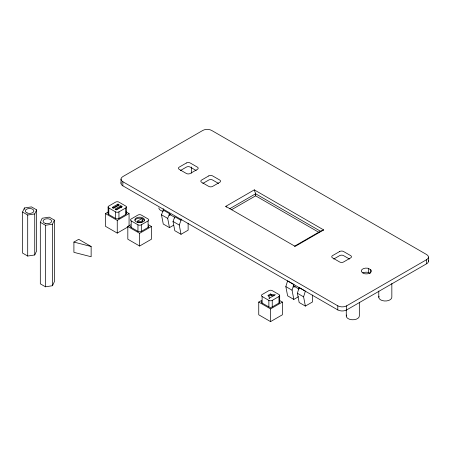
<?xml version="1.0" encoding="UTF-8"?>
<svg xmlns="http://www.w3.org/2000/svg" width="451" height="451" viewBox="0 0 451 451"><rect width="100%" height="100%" fill="white"/><g stroke="black" fill="none" stroke-linecap="round" stroke-linejoin="round"><path stroke-width="0.68" d="M299.154 288.809L299.154 287.512L305.372 291.104L303.596 296.848L305.372 306.077L312.475 301.978L312.475 295.005M298.562 296.679L293.827 299.413L287.608 295.822L285.833 286.594L287.608 280.849L293.827 284.44L293.827 287.028A1.257 0.727 60 0 1 294.712 286.594L298.269 288.646A1.257 0.727 60 0 1 298.787 289.142M293.827 299.413L292.051 290.179L293.827 284.44M305.372 306.077L299.154 302.491L297.378 293.257L299.154 287.512M173.624 225.229L169.48 227.62L163.262 224.029L161.486 214.8L163.262 210.081L163.262 208.689M169.48 227.62L167.699 218.391L169.48 213.673L163.262 210.081M181.026 234.289L174.808 230.698L173.032 221.469L174.808 216.751L181.026 220.342L179.25 225.055L181.026 234.289L188.129 230.185L188.129 223.211M22.55 212.043L24.433 207.979L31.474 206.891L36.627 209.867L36.627 250.891L34.738 254.956L27.703 256.044L22.55 253.067L22.55 212.043L27.703 215.02L34.738 213.926L36.627 209.867M40.314 222.298L42.197 218.239L49.238 217.145L54.391 220.122L54.391 281.661L52.502 285.72L45.466 286.808L40.314 283.837L40.314 222.298L45.466 225.274L52.502 224.186L54.391 220.122M117.97 204.106L112.231 207.421L113.663 208.249L119.402 204.934L117.97 204.106L117.97 205.132L112.806 208.114M127.881 226.971L117.254 233.105L105.438 226.289L105.438 213.571L108.392 211.863M180.434 170.529L186.353 167.112A2.762 1.595 0 0 1 190.26 167.112L196.185 170.529M120.84 205.763L115.101 209.078L116.533 209.907L122.272 206.592L120.84 205.763L120.84 206.789L115.676 209.771M108.815 207.979L115.563 211.88A2.385 1.376 0 0 0 118.94 211.88L125.688 207.979A2.385 1.376 0 0 0 125.688 206.034L118.94 202.133A2.385 1.376 0 0 0 115.563 202.133L108.815 206.034A2.385 1.376 0 0 0 108.815 207.979L108.815 214.546L115.563 218.442A2.385 1.376 0 0 0 118.94 218.442L125.688 214.546A2.385 1.376 0 0 0 126.038 212.849M73.908 242.08L78.705 239.312L91.141 246.494L91.141 256.749L73.908 252.34L73.908 242.08L91.141 246.494M105.438 213.571L117.254 220.392L129.065 213.571L129.065 226.289M148.492 224.79L151.446 226.492L151.446 239.21L139.635 246.032L127.819 239.21L127.819 226.492L130.773 224.79M137.611 221.097L141.659 218.758A2.864 1.652 0 0 1 141.659 221.097A2.864 1.652 0 0 1 137.611 221.097L137.611 222.123A2.864 1.652 0 0 0 141.067 222.388A2.864 1.652 0 0 0 142.403 220.528M202.815 183.45L208.734 180.034A2.762 1.595 0 0 1 212.646 180.034L218.566 183.45M131.196 220.905L137.95 224.801A2.385 1.376 0 0 0 141.321 224.801L148.075 220.905A2.385 1.376 0 0 0 148.075 218.955L141.321 215.059A2.385 1.376 0 0 0 137.95 215.059L131.196 218.955A2.385 1.376 0 0 0 131.196 220.905L131.196 227.467L137.95 231.363A2.385 1.376 0 0 0 141.321 231.363L148.075 227.467A2.385 1.376 0 0 0 148.588 225.968M169.48 213.673L169.48 215.234L170.608 214.586M127.819 226.492L139.635 233.314L151.446 226.492M225.788 206.338L254.296 189.877L323.671 229.931L295.163 246.393L225.788 206.338L226.701 207.144M229.593 208.813L255.632 193.778L320.469 231.211L323.671 229.931M231.408 209.811L255.632 195.83L319.257 232.564M294.43 246.246L320.469 231.211M269.174 298.297L275.369 294.717L271.756 294.717L270.465 293.973L267.883 295.461L269.174 296.206L269.174 298.624M268.401 296.189L270.465 294.999L271.756 295.743L274.169 295.743M279.417 300.372L282.365 302.08L282.365 314.798L270.555 321.614L258.744 314.798L258.744 302.08L261.693 300.372M333.734 259.037L339.654 255.621A2.762 1.595 0 0 1 343.566 255.621L349.486 259.037M295.044 286.323L293.827 287.028L295.01 286.357M262.116 296.487L268.869 300.389A2.385 1.376 0 0 0 272.241 300.389L278.994 296.487A2.385 1.376 0 0 0 278.994 294.542L272.241 290.641A2.385 1.376 0 0 0 268.869 290.641L262.116 294.542A2.385 1.376 0 0 0 262.116 296.487L262.116 303.055L268.869 306.951A2.385 1.376 0 0 0 272.241 306.951L278.994 303.055A2.385 1.376 0 0 0 279.434 301.454M258.744 302.08L270.555 308.901L282.365 302.08M122.847 181.725L337.793 305.823A6.28 3.625 0 0 0 346.672 305.823L426.612 259.669A6.28 3.625 0 0 0 426.612 254.544L211.666 130.446A6.28 3.625 0 0 0 202.787 130.446L122.847 176.595A6.28 3.625 0 0 0 122.847 181.725L122.847 185.829L337.793 309.922A6.28 3.625 0 0 0 346.672 309.922L426.612 263.773A6.28 3.625 0 0 0 428.275 260.362M368.608 268.441L367.604 268.198A5.023 2.903 0 0 0 361.448 271.756L363.996 273.565L365 273.808A5.023 2.903 0 0 0 371.156 270.25L368.608 268.441L368.608 272.545L370.203 273.469M368.608 272.545L367.604 272.303A5.023 2.903 0 0 0 362.751 273.052M161.486 214.8L167.699 218.391M173.032 221.469L179.25 225.055M285.833 286.594L292.051 290.179M297.378 293.257L303.596 296.848M117.97 205.132L118.923 205.684M120.84 206.789L121.793 207.342M126.111 211.863L129.065 213.571M254.296 189.877L255.632 193.778L255.632 195.83M428.45 257.104L428.45 261.208M426.612 259.669L426.612 263.773M391.84 283.454L391.84 297.237A6.534 3.771 0 0 1 384.455 300.975A6.534 3.771 0 0 1 378.998 296.262M378.778 291.036L378.778 297.237M370.739 269.67L370.739 272.41M359.334 302.221L359.334 316.004A6.534 3.771 0 0 1 351.949 319.748A6.534 3.771 0 0 1 346.492 315.029M346.672 305.823L346.672 309.922M346.272 309.803L346.272 316.004M337.793 305.823L337.793 309.922M279.693 295.512L279.693 302.08M278.994 296.487L278.994 303.055M272.241 300.389L272.241 306.951M271.756 294.717L271.756 295.743M270.555 308.901L270.555 321.614M270.465 293.973L270.465 294.999M268.869 300.389L268.869 306.951M191.371 166.983L191.371 173.184M181.026 218.944L181.026 220.342M148.075 220.905L148.075 227.467M141.321 224.801L141.321 231.363M139.635 233.314L139.635 246.032M137.95 224.801L137.95 231.363M126.387 207.003L126.387 213.571M125.688 207.979L125.688 214.546M121.009 179.16L121.009 183.264M118.94 211.88L118.94 218.442M117.254 220.392L117.254 233.105M115.563 211.88L115.563 218.442M108.116 207.003L108.116 213.571M52.502 224.186L52.502 285.72M45.466 225.274L45.466 286.808M34.738 213.926L34.738 254.956M27.703 215.02L27.703 256.044M24.433 207.979L24.433 209.371M122.847 185.829A6.28 3.625 0 0 1 121.088 182.694M163.161 211.35A6.534 3.771 0 0 1 158.859 207.804M174.762 218.047A1.257 0.727 60 0 0 173.917 216.852L170.365 214.8A1.257 0.727 60 0 0 169.48 215.234M108.815 214.546A2.385 1.376 0 0 1 108.465 212.849M131.196 227.467A2.385 1.376 0 0 1 130.564 226.171M134.99 220.235A4.809 2.774 0 0 1 140.261 218.205A4.809 2.774 0 0 1 144.444 220.956M262.116 303.055A2.385 1.376 0 0 1 261.772 301.358M186.353 163.008L179.25 167.112A2.762 1.595 0 0 0 179.25 169.367L186.353 173.472A2.762 1.595 0 0 0 190.26 173.472L197.369 169.367A2.762 1.595 0 0 0 197.369 167.112L190.26 163.008A2.762 1.595 0 0 0 186.353 163.008M208.734 175.929L201.631 180.034A2.762 1.595 0 0 0 201.631 182.289L208.734 186.393A2.762 1.595 0 0 0 212.646 186.393L219.75 182.289A2.762 1.595 0 0 0 219.75 180.034L212.646 175.929A2.762 1.595 0 0 0 208.734 175.929M339.654 251.517L332.55 255.621A2.762 1.595 0 0 0 332.55 257.876L339.654 261.98A2.762 1.595 0 0 0 343.566 261.98L350.669 257.876A2.762 1.595 0 0 0 350.669 255.621L343.566 251.517A2.762 1.595 0 0 0 339.654 251.517M45.218 223.346A4.273 2.464 0 0 0 51.623 221.21A4.273 2.464 0 0 0 45.218 219.073A4.273 2.464 0 0 0 45.218 223.346M27.099 212.957A4.273 2.464 0 0 0 33.836 211.198A4.273 2.464 0 0 0 27.827 208.712A4.273 2.464 0 0 0 27.099 212.957M137.234 222.332A4.809 2.774 0 0 0 144.444 219.93A4.809 2.774 0 0 0 137.234 217.523A4.809 2.774 0 0 0 137.234 222.332"/></g></svg>
